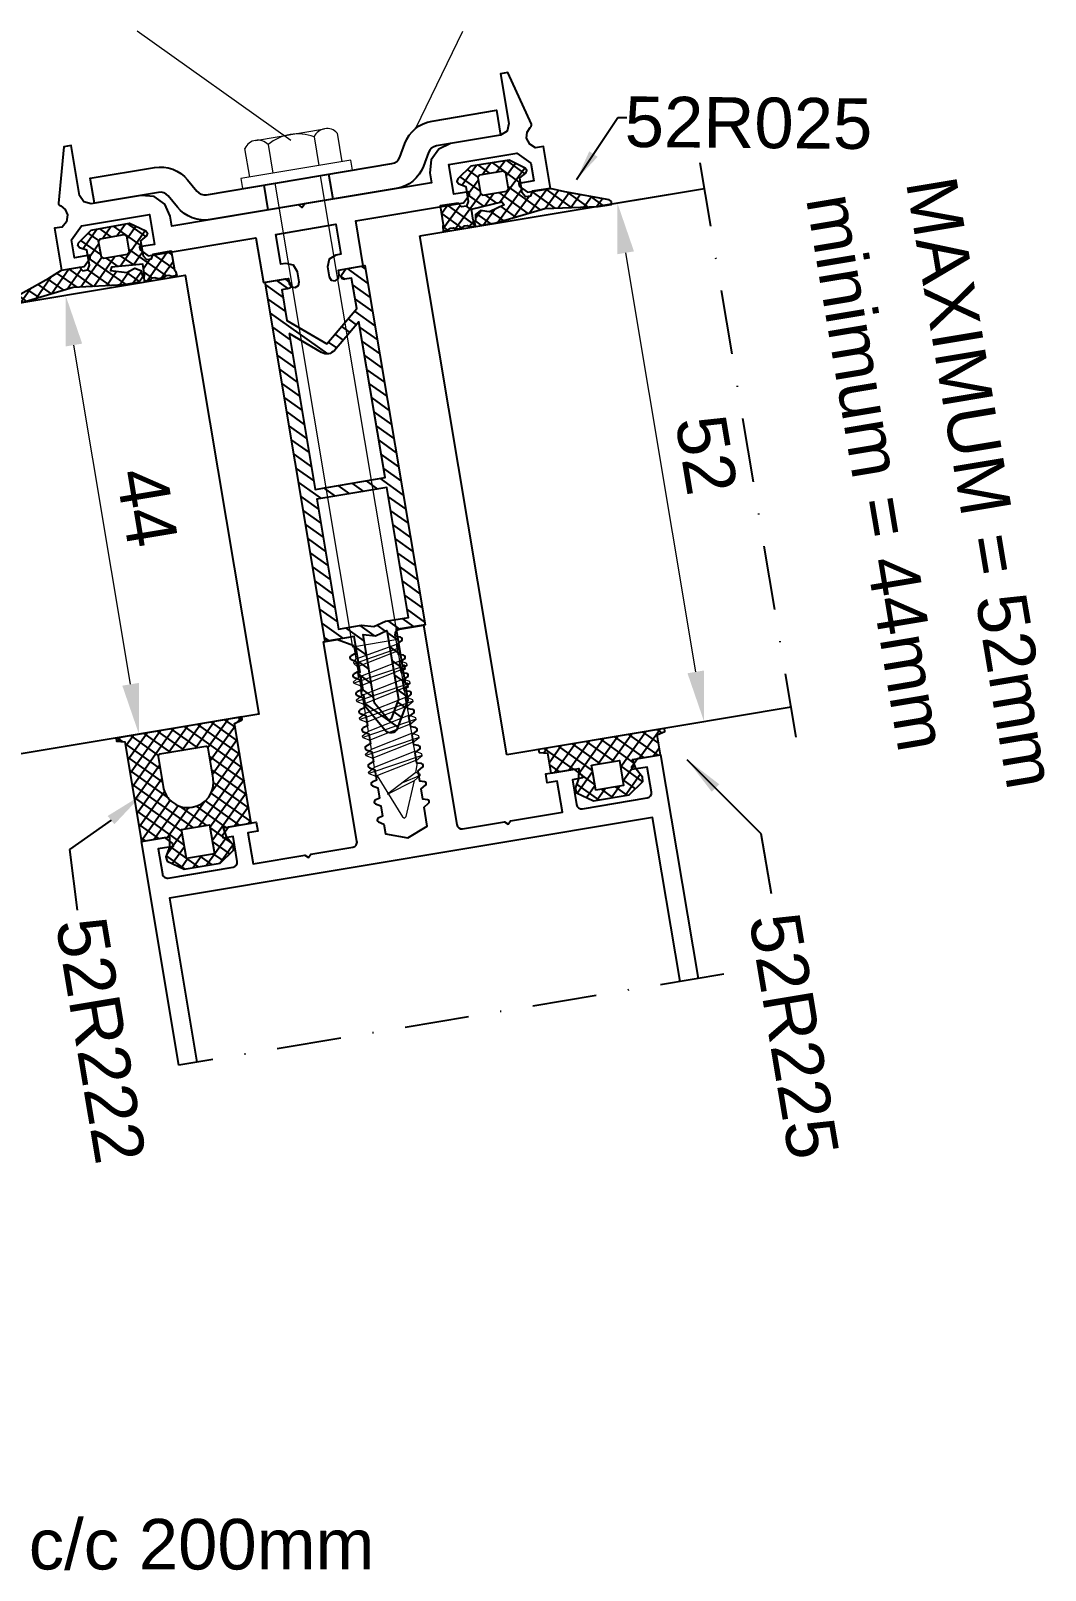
# Model space of a CAD drawing. Header units: millimetres. Extents: x 22319 to 27873, y 35287 to 39437.
# Drawn here: x 27247.7 to 27347.9, y 38798.5 to 38950.7 of the extents above; entities that cross this region are included whole.
import ezdxf

# ---------------------------------------------------------------- set-up
doc = ezdxf.new("R2010")
doc.units = ezdxf.units.MM
doc.header["$LTSCALE"] = 0.5
doc.linetypes.add('DASHDOT', pattern=[25.4, 12.7, -6.35, 0, -6.35])
for name, color, linetype in [('1', 1, 'Continuous'), ('6', 6, 'Continuous'), ('arceringen', 6, 'Continuous'), ('FYLLD', 6, 'Continuous'), ('LIST', 2, 'Continuous'), ('MATT', 1, 'Continuous'), ('rubbers', 1, 'Continuous')]:
    doc.layers.add(name, color=color, linetype=linetype)
for name, color, linetype, lineweight in [('AM_5', 3, 'Continuous', 18), ('AM_6', 2, 'Continuous', 20), ('AM_7', 4, 'DASHDOT', 25), ('S_ACCESSORY', 7, 'Continuous', 9)]:
    doc.layers.add(name, color=color, linetype=linetype, lineweight=lineweight)
doc.styles.add('Border', font='ARIAL.TTF')
doc.styles.add('ROMANS', font='simplex.shx')
doc.styles.get("Standard").update_dxf_attribs({"font": 'ARIAL.TTF'})
doc.dimstyles.new('MASKIN_1-1', dxfattribs={"dimtxt": 2.5, "dimasz": 3, "dimexe": 1.5, "dimexo": 1.5, "dimgap": 1, "dimtad": 1, "dimrnd": 0.1, "dimzin": 12, "dimdsep": 46, "dimtxsty": 'ROMANS', "dimcen": -5, "dimclrd": 6, "dimclre": 6, "dimclrt": 256, "dimadec": 0, "dimazin": 0, "dimtfac": 1, "dimtmove": 2, "dimatfit": 3, "dimfxl": 0, "dimtolj": 1, "dimtzin": 12, "dimarcsym": 0})
doc.dimstyles.new('SBS_DIN$0', dxfattribs={"dimscale": 2, "dimtxt": 2.5, "dimasz": 2.5, "dimexe": 1, "dimexo": 1, "dimgap": 1, "dimtad": 1, "dimrnd": 0.5, "dimdsep": 46, "dimtxsty": 'Standard', "dimcen": 0, "dimclrd": 256, "dimclre": 256, "dimclrt": 2, "dimadec": 0, "dimazin": 2, "dimtp": 0.1, "dimtm": 0.1, "dimtfac": 0.71, "dimtofl": 0, "dimtmove": 0, "dimatfit": 3, "dimfxl": 0, "dimlwd": -1, "dimlwe": -1, "dimarcsym": 0})
doc.dimstyles.get("Standard").update_dxf_attribs({"dimtxt": 0.18, "dimasz": 0.18, "dimexe": 0.18, "dimexo": 0.0625, "dimgap": 0.09, "dimtad": 0, "dimtih": 1, "dimtoh": 1, "dimdec": 4, "dimzin": 0, "dimdsep": 46, "dimtxsty": 'Standard', "dimcen": 0.09, "dimadec": 0, "dimazin": 0, "dimtfac": 1, "dimtdec": 4, "dimtofl": 0, "dimtmove": 0, "dimatfit": 0, "dimfxl": 0, "dimtolj": 1, "dimtzin": 0, "dimarcsym": 0})

# ---------------------------------------------------------------- blocks, each defined once
blk = doc.blocks.new('*D360')
at = {"layer": 'AM_5'}
for p, q in [((27312.25079414319, 38934.75015229672), (27303.65339967102, 38933.31233866112)), ((27313.37853813748, 38887.28602355978), (27306.45074199456, 38928.71072199685)), ((27320.82806555821, 38883.46243042225), (27312.23067108607, 38882.02461678665))]:
    blk.add_line(p, q, dxfattribs=at)
for points in [[(27307.27266061435, 38928.84817826952), (27305.62882337478, 38928.57326572417), (27305.6260043585, 38933.64223371555)], [(27314.20045675727, 38887.42347983245), (27312.5566195177, 38887.1485672871), (27314.20327577355, 38882.35451184108)]]:
    blk.add_solid(points, dxfattribs=at)
at = {"layer": 'Defpoints', "color": 0}
for p in [(27314.22339883067, 38935.08004735115), (27305.6260043585, 38933.64223371555), (27322.80067024569, 38883.79232547667)]:
    blk.add_point(p, dxfattribs=at)
at = {"layer": 'AM_5', "color": 2, "insert": (27314.4051414257, 38908.74935659167), "char_height": 5, "attachment_point": 5, "rotation": 279.494186232182}
blk.add_mtext('52', dxfattribs=at)
blk = doc.blocks.new('*D364')
at = {"layer": 'AM_5'}
blk.add_line((27257.53303296797, 38886.05761931711), (27251.92481704275, 38919.59189900424), dxfattribs=at)
for points in [[(27252.74673566254, 38919.72935527692), (27251.10289842297, 38919.45444273156), (27251.10007940669, 38924.52341072294)], [(27258.35495158776, 38886.19507558979), (27256.71111434819, 38885.92016304443), (27258.35777060404, 38881.12610759841)]]:
    blk.add_solid(points, dxfattribs=at)
at = {"layer": 'Defpoints', "color": 0}
for p in [(27251.10007940669, 38924.52341072294), (27251.10007940669, 38924.52341072294), (27258.35777060403, 38881.12610759841)]:
    blk.add_point(p, dxfattribs=at)
at = {"layer": 'AM_5', "color": 2, "insert": (27259.16728555219, 38903.56702303313), "char_height": 5, "attachment_point": 5, "rotation": 279.494186232182}
blk.add_mtext('44', dxfattribs=at)
blk = doc.blocks.new('52R025')
at = {"layer": 'arceringen'}
h = blk.add_hatch(dxfattribs=at)
h.set_pattern_fill('ANSI37', color=256, scale=8, style=0)
h.set_pattern_definition([(45, (-946.5391729876393, 440.8052833423931), (-0.7071067811865475, 0.7071067811865476), []), (135, (-946.5391729876393, 440.8052833423931), (-0.7071067811865476, -0.7071067811865475), [])])
h.paths.add_polyline_path([(4.100000000000364, -2.200000000000045), (4.299999999999272, -2.399999999999977), (6.700000000000728, -2.399999999999977), (6.899999999999636, -2.200000000000045), (6.899999999999636, -0.6000000000000227), (6.700000000000728, -0.3999999999999773), (4.299999999999272, -0.3999999999999773), (4.100000000000364, -0.6000000000000227)], flags=16)
h.paths.add_polyline_path([(-5.790000000000873, 2.220000000000027), (-5.590000000000146, 2.009999999999991), (-1.3799999999992, 0.5499999999999545), (0, 0), (1.799999999999272, 0), (2.049999999999272, 0.42999999999995), (2.549999999999272, 0.42999999999995), (2.799999999999272, 0), (2.799999999999272, -1.5), (2.149999999999636, -1.879999999999995), (2, -2.120000000000005), (2.1299999999992, -2.379999999999995), (3.579999999999927, -3.399999999999977), (7.420000000000073, -3.399999999999977), (8.8700000000008, -2.379999999999995), (9, -2.120000000000005), (8.850000000000364, -1.879999999999995), (8.200000000000728, -1.5), (8.200000000000728, 0), (8.450000000000728, 0.42999999999995), (8.950000000000728, 0.42999999999995), (9.200000000000728, 0), (11, 0), (11, 1.899999999999977), (11.07999999999993, 2.059999999999945), (11.1200000000008, 2.5), (10.63999999999942, 2.5), (10.34000000000015, 2.340000000000032), (10.05999999999949, 2.340000000000032), (9.760000000000218, 2.5), (9.239999999999782, 2.5), (8.94000000000051, 2.340000000000032), (8.659999999999854, 2.340000000000032), (8.360000000000582, 2.5), (7.8799999999992, 2.5), (7.920000000000073, 2.059999999999945), (8, 1.899999999999977), (8, 0.7999999999999545), (4.930000000000291, 0.5599999999999454), (4.760000000000218, 0.8799999999999955), (6.299999999999272, 1.340000000000032), (6.559999999999491, 1.259999999999991), (7.159999999999854, 1.059999999999945), (7.700000000000728, 1.399999999999977), (7.790000000000873, 2.029999999999973), (7.350000000000364, 2.5), (5.829999999999927, 2.5), (0.8299999999999272, 1.870000000000005), (-4.409999999999854, 2.5), (-5.719999999999345, 2.5)])
at = {"color": 0, "linetype": 'ByBlock'}
for points in [[(-5.790000000000873, 2.220000000000027), (-5.590000000000146, 2.009999999999991), (-1.3799999999992, 0.5499999999999545), (0, 0), (1.799999999999272, 0), (2.049999999999272, 0.42999999999995), (2.549999999999272, 0.42999999999995), (2.799999999999272, 0), (2.799999999999272, -1.5), (2.149999999999636, -1.879999999999995), (2, -2.120000000000005), (2.1299999999992, -2.379999999999995), (3.579999999999927, -3.399999999999977), (7.420000000000073, -3.399999999999977), (8.8700000000008, -2.379999999999995), (9, -2.120000000000005), (8.850000000000364, -1.879999999999995), (8.200000000000728, -1.5), (8.200000000000728, 0), (8.450000000000728, 0.42999999999995), (8.950000000000728, 0.42999999999995), (9.200000000000728, 0), (11, 0), (11, 1.899999999999977), (11.07999999999993, 2.059999999999945), (11.1200000000008, 2.5), (10.63999999999942, 2.5), (10.34000000000015, 2.340000000000032), (10.05999999999949, 2.340000000000032), (9.760000000000218, 2.5), (9.239999999999782, 2.5), (8.94000000000051, 2.340000000000032), (8.659999999999854, 2.340000000000032), (8.360000000000582, 2.5), (7.8799999999992, 2.5), (7.920000000000073, 2.059999999999945), (8, 1.899999999999977), (8, 0.7999999999999545), (4.930000000000291, 0.5599999999999454), (4.760000000000218, 0.8799999999999955), (6.299999999999272, 1.340000000000032), (6.559999999999491, 1.259999999999991), (7.159999999999854, 1.059999999999945), (7.700000000000728, 1.399999999999977), (7.790000000000873, 2.029999999999973), (7.350000000000364, 2.5), (5.829999999999927, 2.5), (0.8299999999999272, 1.870000000000005), (-4.409999999999854, 2.5), (-5.719999999999345, 2.5)], [(4.100000000000364, -2.200000000000045), (4.299999999999272, -2.399999999999977), (6.700000000000728, -2.399999999999977), (6.899999999999636, -2.200000000000045), (6.899999999999636, -0.6000000000000227), (6.700000000000728, -0.3999999999999773), (4.299999999999272, -0.3999999999999773), (4.100000000000364, -0.6000000000000227)]]:
    blk.add_lwpolyline(points, close=True, dxfattribs=at)
blk = doc.blocks.new('SCM6XX')
for p, q in [((-3.881197846483701, 4.618802153519937), (-1, 4.618802153519937)), ((-1, 5.5), (-1, -5.5)), ((0, 5.5), (-1, 5.5)), ((0, -5.5), (0, 5.5)), ((-4.5, -3.464101615136315), (-4.5, 3.464101615136315)), ((-3.881197846483701, 2.309401076759968), (-1, 2.309401076759968)), ((0, 2.25), (46.5, 2.25)), ((46.5, 2.25), (46.5, -2.25)), ((46.92073225483546, 2.099999999998545), (46.5, 2.099999999998545)), ((47.18379555453794, 2.224722897306492), (46.92073225483546, 2.099999999998545)), ((47.70500000000175, -2.099999999998545), (46.92073225483546, 2.099999999998545)), ((47.33379555453575, 2.224722897306492), (47.18379555453794, 2.224722897306492)), ((47.33379555453575, 2.224722897306492), (48.16558188957424, -2.383293312748719)), ((47.58856937969176, 2.099999999998545), (47.33379555453575, 2.224722897306492)), ((48.61000000000058, 2.099999999998545), (47.58856937969176, 2.099999999998545)), ((47.58856937969176, 2.099999999998545), (48.48102257227947, -2.099999999998545)), ((48.9852776749758, 2.75), (48.61000000000058, 2.099999999998545)), ((49.51500000000306, -2.099999999998545), (48.61000000000058, 2.099999999998545)), ((49.13527767497362, 2.75), (48.9852776749758, 2.75)), ((49.13527767497362, 2.75), (50.04027767497246, -2.75)), ((49.51055534994885, 2.099999999998545), (49.13527767497362, 2.75)), ((49.51055534994885, 2.099999999998545), (50.41555534994768, -2.099999999998545)), ((50.42000000000189, 2.099999999998545), (49.51055534994885, 2.099999999998545)), ((50.79527767497348, 2.75), (50.42000000000189, 2.099999999998545)), ((51.32500000000073, -2.099999999998545), (50.42000000000189, 2.099999999998545)), ((50.94527767497493, 2.75), (50.79527767497348, 2.75)), ((51.32055534994652, 2.099999999998545), (50.94527767497493, 2.75)), ((50.94527767497493, 2.75), (51.85027767497377, -2.75)), ((51.32055534994652, 2.099999999998545), (52.22555534994899, -2.099999999998545)), ((52.22999999999956, 2.099999999998545), (51.32055534994652, 2.099999999998545)), ((52.60527767497479, 2.75), (52.22999999999956, 2.099999999998545)), ((53.13500000000204, -2.099999999998545), (52.22999999999956, 2.099999999998545)), ((52.75527767497624, 2.75), (52.60527767497479, 2.75)), ((52.75527767497624, 2.75), (53.66027767497508, -2.75)), ((53.13055534994783, 2.099999999998545), (52.75527767497624, 2.75)), ((53.13055534994783, 2.099999999998545), (54.03555534994666, -2.099999999998545)), ((54.04000000000087, 2.099999999998545), (53.13055534994783, 2.099999999998545)), ((54.41527767497246, 2.75), (54.04000000000087, 2.099999999998545)), ((54.94500000000335, -2.099999999998545), (54.04000000000087, 2.099999999998545)), ((54.56527767497391, 2.75), (54.41527767497246, 2.75)), ((54.56527767497391, 2.75), (55.47027767497275, -2.75)), ((54.94055534994914, 2.099999999998545), (54.56527767497391, 2.75)), ((54.94055534994914, 2.099999999998545), (55.84555534994797, -2.099999999998545)), ((55.85000000000218, 2.099999999998545), (54.94055534994914, 2.099999999998545)), ((56.22527767497377, 2.75), (55.85000000000218, 2.099999999998545)), ((56.75500000000102, -2.099999999998545), (55.85000000000218, 2.099999999998545)), ((56.37527767497522, 2.75), (56.22527767497377, 2.75)), ((56.37527767497522, 2.75), (57.28027767497406, -2.75)), ((56.75055534994681, 2.099999999998545), (56.37527767497522, 2.75)), ((56.75055534994681, 2.099999999998545), (57.65555534994564, -2.099999999998545)), ((57.65999999999985, 2.099999999998545), (56.75055534994681, 2.099999999998545)), ((58.03527767497508, 2.75), (57.65999999999985, 2.099999999998545)), ((58.56500000000233, -2.099999999998545), (57.65999999999985, 2.099999999998545)), ((58.18527767497653, 2.75), (58.03527767497508, 2.75)), ((58.18527767497653, 2.75), (59.09027767497537, -2.75)), ((58.56055534994812, 2.099999999998545), (58.18527767497653, 2.75)), ((58.56055534994812, 2.099999999998545), (59.46555534994695, -2.099999999998545)), ((59.01527767497464, 2.099999999998545), (58.56055534994812, 2.099999999998545)), ((59.753568144366, 1.844405467178149), (59.02259639479962, 2.099995043077797)), ((59.97758199201417, 2.232421289227204), (59.753568144366, 1.844405467178149)), ((59.753568144366, 1.844405467178149), (61.40786726290753, -1.265970484004356)), ((60.12757615432201, 2.232421289227204), (59.97758199201417, 2.232421289227204)), ((60.50285718506711, 1.582391203970474), (60.12757615432201, 2.232421289227204)), ((60.12757615432201, 2.232421289227204), (60.53121655924406, 0.382285509716894)), ((63.86601312889979, 0.1887989528404432), (60.50285718506711, 1.582391203970474)), ((61.40786726290753, -1.265970484004356), (60.50285718506711, 1.582391203970474)), ((64, 0), (63.86601312889979, 0.1887989528404432)), ((63.86601312889979, -0.1887989528404432), (64, 0)), ((59.43576216527799, -1.961733286618255), (63.86601312889979, -0.1887989528404432)), ((-3.881197846483701, -2.309401076759968), (-1, -2.309401076759968)), ((46.5, -2.25), (0, -2.25)), ((47.70500000000175, -2.099999999998545), (46.5, -2.099999999998545)), ((48.01558188957642, -2.383293312748719), (47.70500000000175, -2.099999999998545)), ((48.16558188957424, -2.383293312748719), (48.01558188957642, -2.383293312748719)), ((48.16558188957424, -2.383293312748719), (48.48102257227947, -2.099999999998545)), ((49.51500000000306, -2.099999999998545), (48.48102257227947, -2.099999999998545)), ((49.89027767497464, -2.75), (49.51500000000306, -2.099999999998545)), ((50.04027767497246, -2.75), (49.89027767497464, -2.75)), ((50.04027767497246, -2.75), (50.41555534994768, -2.099999999998545)), ((51.32500000000073, -2.099999999998545), (50.41555534994768, -2.099999999998545)), ((51.70027767497595, -2.75), (51.32500000000073, -2.099999999998545)), ((51.85027767497377, -2.75), (51.70027767497595, -2.75)), ((51.85027767497377, -2.75), (52.22555534994899, -2.099999999998545)), ((53.13500000000204, -2.099999999998545), (52.22555534994899, -2.099999999998545)), ((53.51027767497362, -2.75), (53.13500000000204, -2.099999999998545)), ((53.66027767497508, -2.75), (53.51027767497362, -2.75)), ((53.66027767497508, -2.75), (54.03555534994666, -2.099999999998545)), ((54.94500000000335, -2.099999999998545), (54.03555534994666, -2.099999999998545)), ((55.32027767497493, -2.75), (54.94500000000335, -2.099999999998545)), ((55.47027767497275, -2.75), (55.32027767497493, -2.75)), ((55.47027767497275, -2.75), (55.84555534994797, -2.099999999998545)), ((56.75500000000102, -2.099999999998545), (55.84555534994797, -2.099999999998545)), ((57.13027767497624, -2.75), (56.75500000000102, -2.099999999998545)), ((57.28027767497406, -2.75), (57.13027767497624, -2.75)), ((57.28027767497406, -2.75), (57.65555534994564, -2.099999999998545)), ((58.56500000000233, -2.099999999998545), (57.65555534994564, -2.099999999998545)), ((58.94027767497391, -2.75), (58.56500000000233, -2.099999999998545)), ((59.09027767497537, -2.75), (58.94027767497391, -2.75)), ((59.09027767497537, -2.75), (59.46555534994695, -2.099999999998545)), ((-1, -4.618802153512661), (-3.881197846483701, -4.618802153512661)), ((-1, -5.5), (0, -5.5))]:
    blk.add_line(p, q)
for centre, radius, start, end in [((-3.113248654051858, 3.464101615136315), 1.386751345948164, 123.6264291359792, 236.3735708640208), ((0.1188021535162989, 0), 4.618802153516999, 150.0000000000418, 209.9999999999582), ((-3.113248654051858, -3.464101615136315), 1.386751345948235, 123.6264291359792, 236.3735708640208)]:
    blk.add_arc(centre, radius, start, end)

msp = doc.modelspace()

# ---------------------------------------------------------------- hatches: boundary and pattern name
at = {"layer": 'FYLLD'}
h = msp.add_hatch(dxfattribs=at)
h.set_pattern_fill('USER', color=256, angle=324.494186232156, pattern_type=0)
h.set_pattern_definition([(324.494186232156, (27344.69071764963, 39141.88611563425), (0.5807855605270359, 0.8140565905901731), [])])
edge = h.paths.add_edge_path()
edge.add_line((27276.76085240391, 38890.28713503922), (27270.82274142428, 38925.79401941386))
edge.add_line((27272.8192778196, 38926.12791676642), (27270.82274142428, 38925.79401941386))
edge.add_line((27273.28230551771, 38925.71070931028), (27272.8192778196, 38926.12791676642))
edge.add_arc((27273.10806984955, 38925.46649233311), 0.299999999999852, 365.6421398780268, 414.4941862321829)
edge.add_arc((27273.10806984955, 38925.46649233311), 0.3000000000002103, 279.494186232156, 365.6421398780268)
edge.add_line((27273.15755410772, 38925.17060162999), (27272.4671424671, 38925.05513836094))
edge.add_line((27272.97240169801, 38922.03394506351), (27272.4671424671, 38925.05513836094))
edge.add_line((27276.90888583346, 38919.71464064374), (27272.97240169801, 38922.03394506351))
edge.add_line((27279.87651810419, 38923.188577754), (27276.90888583346, 38919.71464064375))
edge.add_line((27279.87651810419, 38923.188577754), (27279.37125887328, 38926.20977105143))
edge.add_line((27279.37125887328, 38926.20977105142), (27278.68084723266, 38926.09430778238))
edge.add_arc((27278.63136297449, 38926.3901984855), 0.3000000000001115, 186.2130374797856, 279.494186232156)
edge.add_arc((27278.63136297449, 38926.3901984855), 0.2999999999996427, 144.494186232135, 186.2130374797856)
edge.add_line((27278.78785870073, 38927.12609208615), (27278.38714599732, 38926.56443415366))
edge.add_line((27280.68576486168, 38927.44349468598), (27278.78785870073, 38927.12609208615))
edge.add_line((27286.62387584131, 38891.93661031134), (27280.68576486168, 38927.44349468598))
edge.add_line((27286.62387584131, 38891.93661031134), (27283.76359904446, 38891.45826248243))
edge.add_line((27284.34916276607, 38887.95688916215), (27283.76359904446, 38891.45826248243))
edge.add_line((27284.34916276607, 38887.95688916215), (27284.55526274615, 38887.9370228843))
edge.add_line((27284.62005748708, 38887.54958327902), (27284.55526274615, 38887.9370228843))
edge.add_line((27284.62005748708, 38887.54958327902), (27284.43163652967, 38887.46373799028))
edge.add_line((27284.43163652967, 38887.46373799029), (27284.64606831505, 38886.18154494342))
edge.add_line((27284.64606831505, 38886.18154494342), (27284.85216829514, 38886.16167866556))
edge.add_line((27284.91696303606, 38885.77423906029), (27284.85216829514, 38886.16167866556))
edge.add_line((27284.91696303606, 38885.77423906029), (27284.72854207865, 38885.68839377155))
edge.add_line((27284.72854207865, 38885.68839377155), (27284.92858078532, 38884.49226401711))
edge.add_line((27284.92858078532, 38884.49226401711), (27283.88202972493, 38881.69400167603))
edge.add_arc((27283.22638407057, 38881.93921337213), 0.700000000000017, 279.494186232156, 339.4941862321749)
edge.add_arc((27283.22638407057, 38881.93921337213), 0.7000000000000639, 219.4941862321552, 279.494186232156)
edge.add_line((27282.68620168525, 38881.49401342764), (27280.78611094161, 38883.79948440283))
edge.add_line((27280.58607223495, 38884.99561415725), (27280.78611094161, 38883.79948440282))
edge.add_line((27280.58607223495, 38884.99561415725), (27280.37997225486, 38885.01548043511))
edge.add_line((27280.31517751393, 38885.40292004038), (27280.37997225486, 38885.0154804351))
edge.add_line((27280.31517751393, 38885.40292004038), (27280.50359847134, 38885.48876532912))
edge.add_line((27280.50359847134, 38885.48876532913), (27280.28916668597, 38886.77095837599))
edge.add_line((27280.08306670588, 38886.79082465384), (27280.28916668597, 38886.77095837599))
edge.add_line((27280.01827196495, 38887.17826425912), (27280.08306670588, 38886.79082465384))
edge.add_line((27280.01827196495, 38887.17826425912), (27280.20669292236, 38887.26410954786))
edge.add_line((27280.20669292236, 38887.26410954786), (27279.62112920076, 38890.76548286814))
edge.add_line((27276.76085240391, 38890.28713503922), (27279.62112920076, 38890.76548286814))
edge = h.paths.add_edge_path(flags=16)
edge.add_line((27282.94008822442, 38882.60105526299), (27281.63400524994, 38884.18578820216))
edge.add_line((27281.63400524993, 38884.18578820216), (27280.49754340425, 38890.98125219552))
edge.add_line((27281.7341432848, 38890.86205452838), (27280.49754340426, 38890.98125219552))
edge.add_line((27282.86466902923, 38891.37712626084), (27281.73414328479, 38890.86205452839))
edge.add_line((27284.00113087491, 38884.58166226747), (27282.86466902923, 38891.37712626084))
edge.add_line((27284.00113087491, 38884.58166226747), (27283.28175337862, 38882.65819476252))
edge.add_arc((27283.0944260488, 38882.72825524713), 0.2000000000000702, 219.4941862321426, 339.4941862321492)
edge.add_line((27276.40126004413, 38918.85306298734), (27273.18772540239, 38920.74641879451))
edge.add_line((27275.76609301134, 38905.32909148614), (27273.18772540239, 38920.74641879451))
edge.add_line((27275.76609301134, 38905.32909148614), (27282.67020941752, 38906.48372417663))
edge.add_line((27282.67020941752, 38906.48372417663), (27280.09184180857, 38921.90105148499))
edge.add_line((27280.09184180857, 38921.90105148499), (27277.66922589605, 38919.06511544083))
edge.add_arc((27276.90888583346, 38919.71464064374), 0.9999999999997802, 239.4941862321553, 319.4941862321583)
edge.add_line((27282.71097940789, 38892.29611205168), (27281.58045366345, 38891.78104031923))
edge.add_line((27282.71097940789, 38892.29611205168), (27284.97947479849, 38892.67549136427))
edge.add_line((27284.97947479849, 38892.67549136427), (27282.83515694473, 38905.49742183289))
edge.add_line((27275.93104053855, 38904.3427891424), (27282.83515694473, 38905.49742183289))
edge.add_line((27278.07535839231, 38891.52085867379), (27275.93104053855, 38904.34278914241))
edge.add_line((27280.34385378291, 38891.90023798637), (27278.07535839231, 38891.52085867379))
edge.add_line((27281.58045366345, 38891.78104031922), (27280.34385378291, 38891.90023798637))
h = msp.add_hatch(dxfattribs=at)
h.set_pattern_fill('NET,_O', color=256, scale=0.2999999999999999, angle=-35.5058137678387)
h.set_pattern_definition([(324.4941862321613, (-1151.731968590035, 61452.13596660666), (0.5531982464019306, 0.7753889025371902), []), (54.49418623216129, (-1151.731968590035, 61452.13596660666), (-0.7753889025371902, 0.5531982464019306), [])])
h.paths.add_polyline_path([(27263.04994725081, 38868.83166549162), (27262.57159942189, 38871.69194228847), (27265.33324992956, 38872.15379602445), (27265.81159775848, 38869.29351922759)], flags=16)
edge = h.paths.add_edge_path(flags=16)
edge.add_line((27264.9508241068, 38879.89677651584), (27260.4138333256, 38879.13801789066))
edge.add_arc((27260.44682283104, 38878.94075742191), 0.2000000000056682, 99.49418623069526, 189.4941862289832)
edge.add_line((27260.24956236229, 38878.90776791648), (27260.74440494392, 38875.94886088526))
edge.add_arc((27263.21016080327, 38876.36122970329), 2.500000000000914, 189.4941862322313, 279.4941862324095)
edge.add_arc((27263.21016080328, 38876.36122970328), 2.499999999989549, 279.4941862321903, 369.4941862322588)
edge.add_line((27265.67591666263, 38876.77359852131), (27265.18107408099, 38879.73250555254))
edge.add_arc((27264.98381361225, 38879.69951604709), 0.199999999997304, 9.494186235322692, 99.49418623309492)
h.paths.add_polyline_path([(27268.56614122129, 38882.52917279332), (27268.51665712807, 38882.82506251014), (27256.08924167914, 38880.74672267758), (27256.13872577236, 38880.45083296076), (27256.96312875819, 38880.37136770696), (27258.61023554877, 38870.52250658492), (27261.37188507014, 38870.98436015596), (27261.36504304561, 38869.96107294445), (27261.01276441437, 38869.00031431387), (27261.14335404204, 38868.5794904494), (27262.82037285422, 38867.77938397204), (27266.37106720949, 38868.37319605969), (27267.6964947592, 38869.67542656232), (27267.68305220611, 38870.11584190439), (27267.03733489302, 38870.90969738988), (27266.69791180853, 38871.87507581322), (27269.45956132991, 38872.33692938426), (27267.81245453933, 38882.1857905063)])
h = msp.add_hatch(dxfattribs=at)
h.set_pattern_fill('USER', color=256, scale=0.9999999999999998, angle=-35.5058137678387, pattern_type=0)
h.set_pattern_definition([(324.4941862321613, (27031.69967868299, 38584.73679207851), (0.5807855605269613, 0.8140565905902262), []), (54.49418623216131, (27031.69967868299, 38584.73679207851), (-0.8140565905902265, 0.5807855605269611), [])])
h.paths.add_polyline_path([(27309.89795742324, 38879.09977799995), (27309.57043085036, 38881.05822037208), (27310.32411753232, 38881.40160265909), (27310.27463343911, 38881.69749237591), (27297.84721799018, 38879.61915254337), (27297.89670208339, 38879.32326282654), (27298.72110506922, 38879.24379757275), (27299.0486316421, 38877.28535520061), (27301.81028116348, 38877.74720877165), (27301.80343913895, 38876.72392156015), (27301.45116050772, 38875.76316292958), (27301.58175013538, 38875.34233906509), (27303.25876894755, 38874.54223258774), (27306.80946330283, 38875.13604467539), (27308.13489085254, 38876.43827517801), (27308.12144829944, 38876.87869052009), (27307.47573098636, 38877.67254600557), (27307.13630790186, 38878.63792442891)])
h.paths.add_polyline_path([(27303.48834334415, 38875.59451410732), (27303.07597452612, 38878.06026996666), (27305.8376250338, 38878.52212370265), (27306.24999385183, 38876.0563678433)], flags=16)

# ---------------------------------------------------------------- linework, layer by layer
at = {"color": 2, "linetype": 'Continuous'}
msp.add_lwpolyline([(27264.9508241068, 38879.89677651584), (27260.4138333256, 38879.13801789066, 0.414213562373095), (27260.24956236229, 38878.90776791648), (27260.74440494392, 38875.94886088526, 0.414213562373095), (27263.62252962131, 38873.89547384394, 0.414213562373095), (27265.67591666263, 38876.77359852131), (27265.18107408099, 38879.73250555254, 0.414213562373095)], format="xyb", close=True, dxfattribs=at)
at = {"layer": '1'}
for p, q in [((27277.54657063124, 38934.01571639406), (27277.13420181321, 38936.4814722534)), ((27271.13560539693, 38932.94355746717), (27270.7232365789, 38935.40931332652))]:
    msp.add_line(p, q, dxfattribs=at)
msp.add_lwpolyline([(27287.33550573639, 38941.73612858608), (27293.67018021891, 38942.79552877732), (27294.08254903694, 38940.32977291798), (27287.74787455442, 38939.27037272674, 0.2679491924311014), (27286.97618543254, 38938.63437280601), (27286.47056743697, 38937.28245425229, -0.2679491924310667), (27283.76965551038, 38935.05645452974), (27265.42958539462, 38931.98929238246, -0.2679491924312761), (27262.15135712278, 38933.21535086301), (27261.23337030919, 38934.32918816865, 0.2679491924313022), (27260.29673366009, 38934.67949059165), (27253.96205917757, 38933.62009040041), (27253.54969035954, 38936.08584625975), (27259.88436484206, 38937.145246451, -0.2679491924312011), (27263.16259311389, 38935.91918797044), (27264.08057992748, 38934.80535066482, 0.2679491924312979), (27265.01721657658, 38934.45504824181), (27283.35728669235, 38937.52221038908, 0.2679491924310957), (27284.12897581423, 38938.15821030982), (27284.63459380978, 38939.51012886353, -0.2679491924309667)], format="xyb", close=True, dxfattribs=at)
at = {"layer": '6'}
for p, q in [((27286.11378203408, 38930.37904282559), (27314.22339883067, 38935.08004735114)), ((27294.69105344911, 38879.09132095112), (27286.11378203408, 38930.37904282559)), ((27322.80067024569, 38883.79232547667), (27294.69105344911, 38879.09132095112))]:
    msp.add_line(p, q, dxfattribs=at)
msp.add_lwpolyline([(27299.01649880175, 38935.0715909621), (27298.32372215651, 38939.21404305236), (27297.55481761648, 38939.08545276424), (27296.96471903823, 38939.43544655764), (27296.66282537128, 38940.05156025747), (27296.70515558141, 38940.62044186568), (27297.00538454893, 38941.10547166291), (27297.09508160635, 38941.19361837407), (27297.15217801402, 38941.36926016623), (27297.13691703683, 38941.41918475564), (27294.80651794393, 38946.53417557385), (27294.07822144398, 38946.41237650533), (27294.90295908005, 38941.48086478664), (27294.73071110459, 38940.73514631372), (27294.08160426352, 38940.32961491568), (27289.15008859961, 38939.50487661983), (27287.97245654522, 38938.96834996683), (27287.22086728368, 38937.914877067), (27287.09670155829, 38936.62675194246), (27287.2616490855, 38935.64044959872), (27274.73561227892, 38933.54561649796), (27274.48920584411, 38933.20022328839), (27274.14383284528, 38933.44664831153), (27261.61778814827, 38931.3518138912), (27261.45284062106, 38932.33811623494), (27260.91630607763, 38933.51574696974), (27259.86283974864, 38934.26734544129), (27258.57471594367, 38934.39150327626), (27253.64320422498, 38933.5667656402), (27252.897467497, 38933.73902577103), (27252.49195435402, 38934.38812045673), (27251.66721671797, 38939.31963217542), (27250.93892021802, 38939.19783310691), (27250.39962232348, 38933.60294945976), (27250.40144494815, 38933.55074704647), (27250.51257917234, 38933.40323985919), (27250.6260759967, 38933.34910637791), (27251.06779019022, 38932.98812646307), (27251.29291361404, 38932.46397334592), (27251.20791933734, 38931.78315716411), (27250.76381185331, 38931.26020450707), (27249.99490336805, 38931.13161355917), (27250.68768001329, 38926.98916146891), (27252.95617836281, 38927.36854127634), (27253.53112674451, 38928.17439793771), (27253.4816395173, 38928.47030639428), (27252.00218600169, 38928.22288510347), (27251.70528243208, 38929.99821748657), (27252.69091116406, 38931.37972999208), (27259.39776216997, 38932.50137235238), (27259.8926047516, 38929.54246532117), (27258.41315123599, 38929.29504403034), (27258.46263846321, 38928.99913557377), (27259.26851533534, 38928.4242057804), (27269.92057571622, 38930.20563824954), (27270.66283958867, 38925.76727770271), (27273.12859544802, 38926.17964652075), (27273.21106921163, 38925.68649534888), (27273.41382578312, 38925.36194800604), (27273.7866941471, 38925.27581794061), (27274.11124806079, 38925.47858372211), (27274.19737155536, 38925.85144287608), (27274.03242402815, 38926.83774521982), (27273.62691088518, 38927.48683990552), (27272.8811741572, 38927.65910003636), (27272.38802298533, 38927.57662627276), (27271.89318040369, 38930.53553330398), (27277.81099446613, 38931.52521846725), (27278.30583704777, 38928.56631143603), (27277.8126858759, 38928.48383767243), (27277.16357804853, 38928.07830610944), (27276.99133105937, 38927.33258780146), (27277.15627858659, 38926.34628545772), (27277.35903515808, 38926.02173811488), (27277.73190352206, 38925.93560804945), (27278.05645743575, 38926.13837383095), (27278.14258093032, 38926.51123298494), (27278.06010716672, 38927.00438415681), (27280.52586302607, 38927.41675297484), (27279.78359915361, 38931.85511352167), (27290.43566742492, 38933.63654731039), (27291.01061580663, 38934.44240397178), (27290.96112857941, 38934.73831242834), (27289.4816750638, 38934.49089113752), (27288.98683248216, 38937.44979816875), (27295.6936913785, 38938.57144184863), (27297.07519418931, 38937.58580439813), (27297.37209775893, 38935.81047201501), (27295.89264424331, 38935.56305072419), (27295.94213147054, 38935.26714226763), (27296.74800439746, 38934.69221181446)], close=True, dxfattribs=at)
for points in [[(27239.26445128182, 38922.54404039639), (27262.93570753157, 38926.50278104948), (27270.1933987289, 38883.10547792494), (27246.52214247915, 38879.14673727184)], [(27311.82167983715, 38856.68433480999), (27309.11229836777, 38872.88505838853), (27261.37526493077, 38864.90159807146), (27264.08464640015, 38848.70087449292)]]:
    msp.add_lwpolyline(points, dxfattribs=at)
msp.add_lwpolyline([(27262.30930218142, 38848.40396894394), (27258.61023554877, 38870.52250658492), (27260.87873093937, 38870.9018858975), (27261.68460584904, 38870.32693752595), (27261.7340901072, 38870.03104682283), (27260.25463659159, 38869.78362553201), (27260.66700540962, 38867.31786967265, 0.414213562373095), (27261.2426303451, 38866.90719226439), (27267.65359557941, 38867.97935119127, 0.4142135623732282), (27268.06427298767, 38868.55497612675), (27267.65190416964, 38871.02073198609), (27266.66560182591, 38870.85578445888), (27266.61611756774, 38871.151675162), (27267.1910659393, 38871.95755007167), (27268.96641015804, 38872.25445562064), (27269.95271250178, 38872.41940314786), (27270.10116527627, 38871.5317310385), (27269.11486293253, 38871.36678351129), (27269.62620026689, 38868.30924624568), (27274.75497245433, 38869.1669733872), (27275.10034741562, 38868.92056694224), (27275.34675386058, 38869.26594190352), (27279.48922370428, 38869.9587215178, 0.4142135623733614), (27279.89990111255, 38870.53434645328), (27276.6009505683, 38890.26039332808), (27277.98177384954, 38890.49131986617), (27279.604076114, 38889.88457827151), (27279.73657638026, 38889.09229405021), (27279.30977833755, 38888.87955446536, 0.6556287290967124), (27279.32893925342, 38888.51323120906), (27279.86707685517, 38888.3119675643), (27280.03513140451, 38887.30708680805), (27279.6083333618, 38887.0943472232, 0.6556287290968543), (27279.62749427767, 38886.7280239669), (27280.16563187943, 38886.52676032214), (27280.33368642877, 38885.52187956588), (27279.90688838606, 38885.30913998103, 0.6556287290968543), (27279.92604930192, 38884.94281672472), (27280.46418690368, 38884.74155307997), (27280.63224145302, 38883.73667232371), (27280.2054434103, 38883.52393273886, 0.6556287290968413), (27280.22460432618, 38883.15760948255), (27280.76274192794, 38882.9563458378), (27280.93079647728, 38881.95146508154), (27280.50399843456, 38881.73872549668, 0.6556287290967703), (27280.52315935043, 38881.37240224038), (27281.06129695219, 38881.17113859564), (27281.22935150153, 38880.16625783936), (27280.80255345882, 38879.95351825452, 0.6556287290968543), (27280.82171437468, 38879.58719499822), (27281.35985197645, 38879.38593135346), (27281.52790652579, 38878.38105059719), (27281.10110848307, 38878.16831101235, 0.6556287290967124), (27281.12026939894, 38877.80198775604), (27281.6584070007, 38877.6007241113), (27281.82646155004, 38876.59584335503), (27281.39966350732, 38876.38310377018, 0.6556287290968543), (27281.4188244232, 38876.01678051388), (27281.95696202496, 38875.81551686912), (27282.12501657429, 38874.81063611286), (27281.69821853158, 38874.59789652802, 0.6556287290968065), (27281.71737944744, 38874.23157327172), (27282.25551704921, 38874.03030962696), (27282.42357159855, 38873.02542887069), (27281.99677355583, 38872.81268928585, 0.6556287290966915), (27282.0159344717, 38872.44636602954), (27282.55407207346, 38872.2451023848), (27282.71657609375, 38871.27341097006), (27284.91388659485, 38870.86593291748), (27286.85025272687, 38872.01876951271), (27286.53159438996, 38873.92418434282), (27286.97496262006, 38874.28959335428, 0.6556287290975459), (27286.87388799448, 38874.64221750104), (27286.40109391505, 38874.70451082873), (27286.23303936571, 38875.70939158499), (27286.67640759581, 38876.07480059646, 0.6556287290975841), (27286.57533297023, 38876.4274247432), (27286.10253889079, 38876.48971807091), (27285.93448434146, 38877.49459882715), (27286.37785257155, 38877.86000783862, 0.6556287290975841), (27286.27677794597, 38878.21263198537), (27285.80398386654, 38878.27492531307), (27285.6359293172, 38879.27980606932), (27286.0792975473, 38879.64521508078, 0.655628729097467), (27285.97822292172, 38879.99783922754), (27285.50542884229, 38880.06013255523), (27285.33737429295, 38881.06501331149), (27285.78074252305, 38881.43042232297, 0.6556287290975841), (27285.67966789746, 38881.7830464697), (27285.20687381803, 38881.84533979741), (27285.03881926869, 38882.85022055366), (27285.48218749879, 38883.21562956514, 0.6556287290975226), (27285.38111287321, 38883.56825371187), (27284.90831879378, 38883.63054703957), (27284.74026424444, 38884.63542779584), (27285.18363247453, 38885.0008368073, 0.6556287290975692), (27285.08255784896, 38885.35346095405), (27284.60976376952, 38885.41575428175), (27284.44170922019, 38886.420635038), (27284.88507745028, 38886.78604404947, 0.6556287290975841), (27284.7840028247, 38887.13866819622), (27284.31120874527, 38887.20096152392), (27284.14315419594, 38888.20584228016), (27284.58652242603, 38888.57125129164, 0.6556287290975841), (27284.48544780045, 38888.92387543839), (27284.01265372102, 38888.98616876608), (27283.84459917168, 38889.99104952234), (27284.28796740177, 38890.3564585338, 0.655628729097467), (27284.18689277619, 38890.70908268057), (27283.71409869676, 38890.77137600825), (27283.68617097247, 38890.93836959943, -0.4142135623730284), (27284.09684838073, 38891.51399453489), (27286.4639740057, 38891.9098686002), (27289.76292454994, 38872.1838217254, 0.4142135623733615), (27290.33854948542, 38871.77314431714), (27294.48101932912, 38872.46592393144), (27294.82639429041, 38872.21951748648), (27295.07280073537, 38872.56489244776), (27300.20157292282, 38873.42261958926), (27299.69023558846, 38876.48015685486), (27298.70393324472, 38876.31520932766), (27298.55548047023, 38877.202881437), (27299.54178281397, 38877.36782896422), (27301.3171270327, 38877.66473451321), (27302.12300194237, 38877.08978614163), (27302.17248620054, 38876.79389543851), (27301.1861838568, 38876.6289479113), (27301.59855267482, 38874.16319205195, 0.414213562373095), (27302.1741776103, 38873.75251464368), (27308.5851428446, 38874.82467357056, 0.414213562373095), (27308.99582025288, 38875.40029850604), (27308.58345143484, 38877.8660543654), (27307.10399791922, 38877.61863307458), (27307.05451366106, 38877.9145237777), (27307.62946203264, 38878.72039868736), (27309.89795742324, 38879.09977799995), (27313.59702405589, 38856.98124035897)], format="xyb", dxfattribs=at)
at = {"layer": 'AM_6'}
for p, q in [((27258.19463158539, 38950.65730359236), (27273.37580706637, 38939.85778186207)), ((27290.33326931834, 38950.57725129103), (27285.68682235909, 38940.98498230959))]:
    msp.add_line(p, q, dxfattribs=at)
at = {"layer": 'AM_7'}
msp.add_line((27323.29551282733, 38880.83341844544), (27313.72855624903, 38938.03895438235), dxfattribs=at)
at = {"layer": 'AM_7', "color": 6}
msp.add_line((27316.16141014961, 38857.41010392972), (27262.30930218142, 38848.40396894394), dxfattribs=at)
at = {"layer": 'LIST'}
msp.add_line((27250.68768001329, 38926.98916146891), (27252.95617836281, 38927.36854127634), dxfattribs=at)
for points in [[(27280.50359847134, 38885.48876532913), (27280.28916668597, 38886.77095837599), (27280.08306670588, 38886.79082465384), (27280.01827196495, 38887.17826425912), (27280.20669292236, 38887.26410954786), (27279.62112920076, 38890.76548286814), (27276.76085240391, 38890.28713503922), (27270.82274142428, 38925.79401941386), (27272.8192778196, 38926.12791676642), (27273.28230551771, 38925.71070931028, -0.2164453754115374), (27273.40661645773, 38925.49598678594, -0.3946564050714478), (27273.15755410772, 38925.17060162999), (27272.4671424671, 38925.05513836093), (27272.97240169801, 38922.03394506351), (27276.90888583346, 38919.71464064374), (27279.87651810419, 38923.188577754), (27279.37125887328, 38926.20977105142), (27278.68084723266, 38926.09430778237, -0.4310878545438043), (27278.33312506551, 38926.35773081482, -0.1840704505669926), (27278.38714599732, 38926.56443415365), (27278.78785870073, 38927.12609208615), (27280.68576486168, 38927.44349468598), (27286.62387584131, 38891.93661031134), (27283.76359904446, 38891.45826248243), (27284.34916276607, 38887.95688916215), (27284.55526274615, 38887.9370228843), (27284.62005748708, 38887.54958327902), (27284.43163652967, 38887.46373799029), (27284.64606831505, 38886.18154494342), (27284.85216829514, 38886.16167866556), (27284.91696303606, 38885.77423906029), (27284.72854207865, 38885.68839377155), (27284.92858078532, 38884.49226401711), (27283.88202972493, 38881.69400167604, -0.267949192431209), (27283.34184733961, 38881.24880173152, -0.2679491924311233), (27282.68620168525, 38881.49401342764), (27280.78611094161, 38883.79948440282), (27280.58607223495, 38884.99561415725), (27280.37997225486, 38885.01548043512), (27280.31517751393, 38885.40292004038)], [(27273.18772540239, 38920.74641879451), (27275.76609301134, 38905.32909148614), (27282.67020941752, 38906.48372417663), (27280.09184180857, 38921.90105148499), (27277.66922589605, 38919.06511544082, -0.3639702342662195), (27276.40126004413, 38918.85306298734)], [(27281.63400524993, 38884.18578820216), (27280.49754340425, 38890.98125219553), (27281.7341432848, 38890.86205452838), (27282.86466902923, 38891.37712626084), (27284.00113087491, 38884.58166226747), (27283.28175337861, 38882.65819476253, -0.5773502691896575), (27282.94008822442, 38882.60105526299)]]:
    msp.add_lwpolyline(points, format="xyb", close=True, dxfattribs=at)
for points in [[(27281.58045366345, 38891.78104031922), (27282.71097940789, 38892.29611205168), (27284.97947479849, 38892.67549136427), (27282.83515694473, 38905.49742183289), (27275.93104053855, 38904.3427891424), (27278.07535839231, 38891.52085867379), (27280.34385378291, 38891.90023798637)], [(27268.56614122129, 38882.52917279332), (27268.51665712807, 38882.82506251014), (27256.08924167914, 38880.74672267758), (27256.13872577236, 38880.45083296076), (27256.96312875819, 38880.37136770696), (27258.61023554877, 38870.52250658492), (27261.37188507014, 38870.98436015596), (27261.36504304561, 38869.96107294445), (27261.01276441437, 38869.00031431387), (27261.14335404204, 38868.5794904494), (27262.82037285422, 38867.77938397204), (27266.37106720949, 38868.37319605969), (27267.6964947592, 38869.67542656232), (27267.68305220611, 38870.11584190439), (27267.03733489302, 38870.90969738988), (27266.69791180853, 38871.87507581322), (27269.45956132991, 38872.33692938426), (27267.81245453933, 38882.1857905063)], [(27307.47573098636, 38877.67254600557), (27307.13630790186, 38878.63792442891), (27309.89795742324, 38879.09977799995), (27309.57043085036, 38881.05822037208), (27310.32411753232, 38881.40160265909), (27310.27463343911, 38881.69749237591), (27297.84721799018, 38879.61915254337), (27297.89670208339, 38879.32326282654), (27298.72110506922, 38879.24379757275), (27299.0486316421, 38877.28535520061), (27301.81028116348, 38877.74720877165), (27301.80343913895, 38876.72392156015), (27301.45116050772, 38875.76316292958), (27301.58175013538, 38875.34233906509), (27303.25876894755, 38874.54223258774), (27306.80946330283, 38875.13604467539), (27308.13489085254, 38876.43827517801), (27308.12144829944, 38876.87869052009)], [(27303.07597452612, 38878.06026996666), (27305.8376250338, 38878.52212370265), (27306.24999385183, 38876.0563678433), (27303.48834334415, 38875.59451410732)], [(27263.04994725081, 38868.83166549162), (27262.57159942189, 38871.69194228847), (27265.33324992956, 38872.15379602445), (27265.81159775848, 38869.29351922759)]]:
    msp.add_lwpolyline(points, close=True, dxfattribs=at)
at = {"layer": 'MATT'}
for points in [[(27315.69353096768, 38876.17961021043), (27314.94871360569, 38875.43494959978), (27312.49299283876, 38878.63600467534)], [(27255.26320233932, 38873.0413269333), (27255.92914976345, 38872.22536960842), (27258.69508165452, 38875.16253471375)]]:
    msp.add_solid(points, dxfattribs=at)

# ---------------------------------------------------------------- block references
at = {"layer": 'rubbers', "linetype": 'Continuous', "rotation": 188.9883724641714}
msp.add_blockref('52R025', (27298.99819657307, 38935.0686130964), dxfattribs=at)
at = {"layer": 'rubbers', "linetype": 'Continuous', "xscale": -1, "rotation": 190.0000000000037}
msp.add_blockref('52R025', (27250.70595130095, 38926.99230009598), dxfattribs=at)
at = {"layer": 'S_ACCESSORY', "rotation": 279.4999999999587}
msp.add_blockref('SCM6XX', (27274.02734979886, 38935.9618876043), dxfattribs=at)

# ---------------------------------------------------------------- texts
at = {"layer": 'AM_6', "style": 'Border'}
msp.add_text('c/c 200mm', height=5, dxfattribs=at).set_placement((27247.47126462166, 38798.55280547033))
for s, insert, char_height, attachment_point, rotation in [('52R025', (27330.84097484906, 38943.96452388747), 5, 3, 359.4941862321604), ('MAXIMUM = 52mm', (27339.05629272678, 38936.55024338208), 4.999999999999998, 1, 279.49418623216127), ('minimum = 44mm', (27329.19326928939, 38934.90076810996), 4.999999999999998, 1, 279.49418623216127), ('52R222', (27255.04656625067, 38863.35726787648), 4.999999999999998, 1, 279.49418623216127), ('52R225', (27323.55647259998, 38863.79130751114), 4.999999999999998, 1, 279.49418623216127)]:
    msp.add_mtext(s, dxfattribs=dict(at, insert=insert, char_height=char_height, attachment_point=attachment_point, rotation=rotation))

# ---------------------------------------------------------------- dimensions: what is measured, and where the dimension line sits
at = {"layer": 'AM_5'}
for base, p1, p2, picture, middle in [((27305.6260043585, 38933.64223371555), (27322.80067024569, 38883.79232547667), (27314.22339883067, 38935.08004735114), '*D360', (27314.4051414257, 38908.74935659167)), ((27251.10007940669, 38924.52341072294), (27258.35777060403, 38881.1261075984), (27251.10007940669, 38924.52341072294), '*D364', (27259.16728555219, 38903.56702303313))]:
    dim = msp.add_linear_dim(base=base, p1=p1, p2=p2, angle=279.494186232182, dimstyle='SBS_DIN$0', dxfattribs=at)
    dim.commit()
    dim.dimension.update_dxf_attribs({"geometry": picture, "text_midpoint": middle})

# ---------------------------------------------------------------- leaders
at = {"layer": 'MATT'}
msp.add_leader([(27301.60600350818, 38935.96794374583), (27305.66598461855, 38942.09921833043), (27306.56614647097, 38942.09127139104)], dimstyle='MASKIN_1-1', dxfattribs=at)
at = {"layer": 'MATT', "has_arrowhead": 0}
for points in [[(27312.49299283876, 38878.63600467534), (27319.81901443157, 38871.30844095226), (27320.81375537084, 38865.36039592)], [(27255.59617605139, 38872.63334827086), (27251.47839345414, 38869.72942382402), (27252.24274048811, 38863.73301885772)]]:
    msp.add_leader(points, dimstyle='Standard', dxfattribs=at)

doc.saveas('drawing.dxf')
